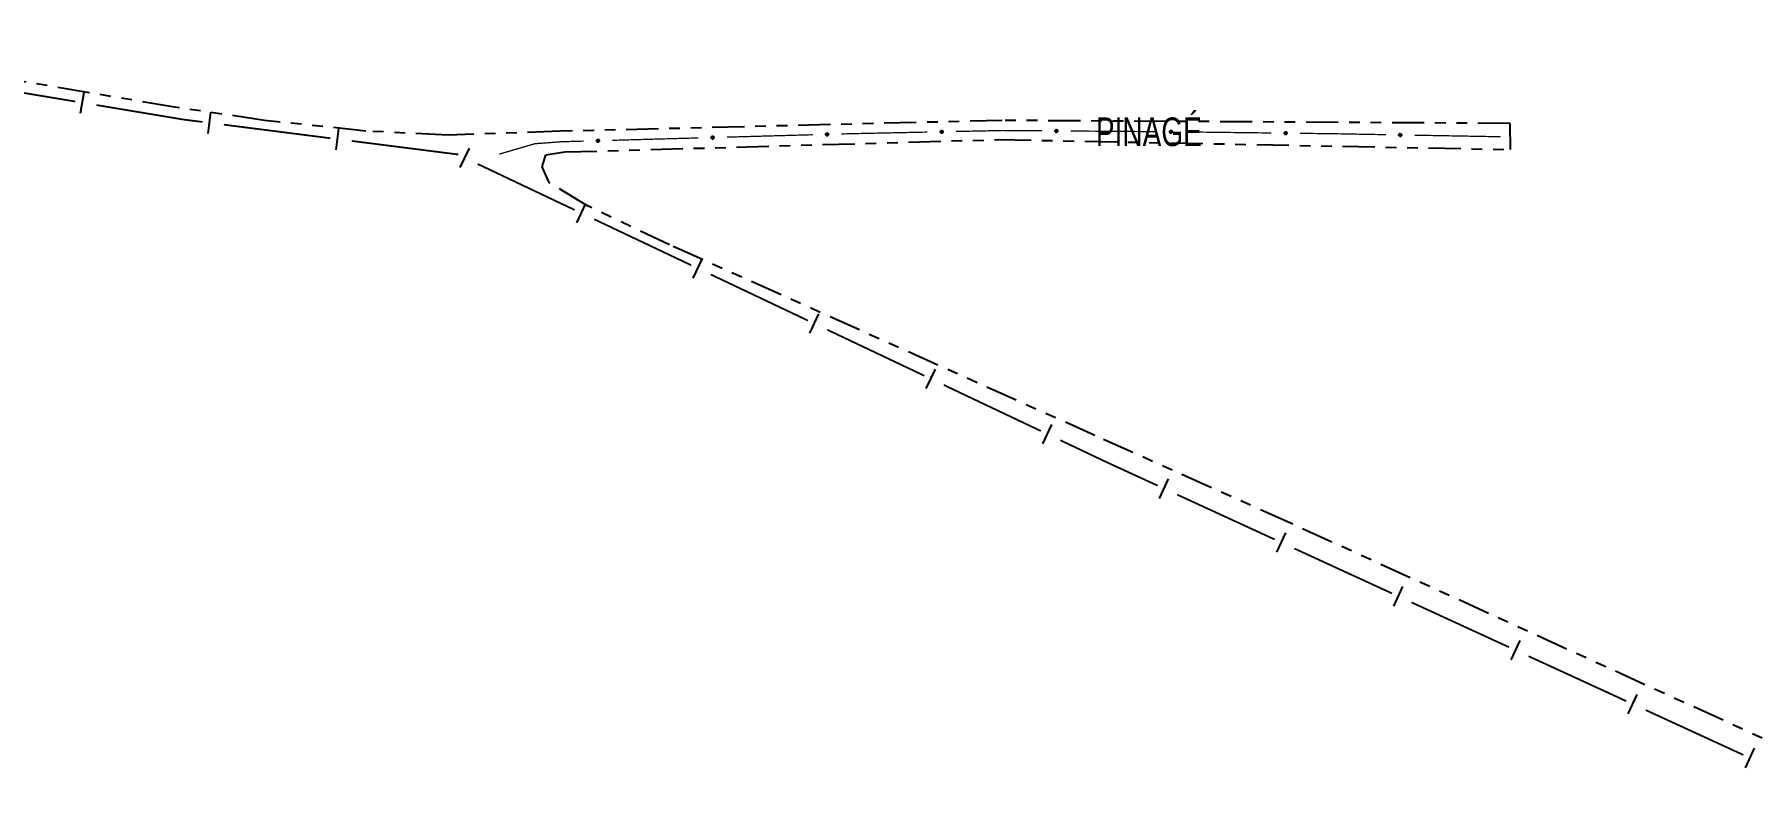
# Model space of a CAD drawing. Extents: x 204614 to 205597, y 4873311 to 4874446.
# Drawn here: x 205119 to 205359.1, y 4873378.7 to 4873484.5 of the extents above; entities that cross this region are included whole.
import ezdxf

# ---------------------------------------------------------------- set-up
doc = ezdxf.new("R2010")
doc.units = 0
doc.header["$LTSCALE"] = 1.5
doc.header["$MEASUREMENT"] = 0
doc.linetypes.add('TRACO_25', pattern=[8, 3, -1, 1, -1, 1, -1])
for name, color, linetype in [('LM-LIM-SETORES-BAIRROS', 250, 'CONTINUOUS'), ('SV-EIXO-RUA-N-PAV', 6, 'CONTINUOUS'), ('SV-RUA-NAO-PAV', 7, 'CONTINUOUS'), ('SV-TXT-RUA-N-PAV', 7, 'CONTINUOUS')]:
    doc.layers.add(name, color=color, linetype=linetype)
doc.styles.add('ARIAL', font='ARIAL.SHX')

msp = doc.modelspace()

# ---------------------------------------------------------------- linework, layer by layer
at = {"layer": 'LM-LIM-SETORES-BAIRROS', "const_width": 0.25}
for points in [[(205109.879471, 4873477.572039), (205124.675097, 4873475.104358)], [(205127.634222, 4873474.610821), (205139.470723, 4873472.636676)], [(205139.470723, 4873472.636676), (205139.834742, 4873472.575964)], [(205139.834742, 4873472.575964), (205142.444641, 4873472.243795)], [(205145.420635, 4873471.865032), (205160.300604, 4873469.971217)], [(205163.276597, 4873469.592454), (205177.164568, 4873467.824894)], [(205177.164568, 4873467.824894), (205178.024629, 4873467.715432)], [(205178.024629, 4873467.715432), (205178.14479, 4873467.658417)], [(205180.855158, 4873466.372375), (205194.406999, 4873459.942164)], [(205197.117367, 4873458.656122), (205210.669208, 4873452.225912)], [(205213.379577, 4873450.93987), (205226.931418, 4873444.50966)], [(205229.641786, 4873443.223618), (205243.193627, 4873436.793407)], [(205245.903995, 4873435.507365), (205259.455836, 4873429.077155)], [(205262.166204, 4873427.791113), (205268.490397, 4873424.790348)], [(205268.490397, 4873424.790348), (205268.754542, 4873424.665014)], [(205268.754542, 4873424.665014), (205275.756449, 4873421.443084)], [(205278.481764, 4873420.189029), (205292.108343, 4873413.918754)], [(205294.833659, 4873412.664699), (205308.460238, 4873406.394423)], [(205311.185553, 4873405.140368), (205324.812132, 4873398.870093)], [(205327.537448, 4873397.616038), (205341.164027, 4873391.345762)], [(205343.889342, 4873390.091707), (205357.515921, 4873383.821432)]]:
    msp.add_lwpolyline(points, dxfattribs=at)
at = {"layer": 'LM-LIM-SETORES-BAIRROS'}
for points in [[(205125.414704, 4873473.460283), (205125.90824, 4873476.419408)], [(205143.247258, 4873470.629544), (205143.626021, 4873473.605537)], [(205161.10322, 4873468.356966), (205161.481983, 4873471.33296)], [(205178.405225, 4873465.874552), (205179.691267, 4873468.58492)], [(205194.667434, 4873458.1583), (205195.953476, 4873460.868668)], [(205210.929643, 4873450.442047), (205212.215685, 4873453.152416)], [(205227.191853, 4873442.725795), (205228.477895, 4873445.436163)], [(205243.454062, 4873435.009542), (205244.740104, 4873437.719911)], [(205259.716271, 4873427.29329), (205261.002313, 4873430.003658)], [(205276.03786, 4873419.662408), (205277.291915, 4873422.387724)], [(205292.389754, 4873412.138077), (205293.643809, 4873414.863393)], [(205308.741649, 4873404.613747), (205309.995704, 4873407.339063)], [(205325.093543, 4873397.089417), (205326.347598, 4873399.814732)], [(205341.445438, 4873389.565086), (205342.699493, 4873392.290402)], [(205357.797332, 4873382.040756), (205359.051387, 4873384.766072)]]:
    msp.add_lwpolyline(points, dxfattribs=at)
at = {"layer": 'SV-EIXO-RUA-N-PAV', "const_width": 0.18}
for points in [[(205232.801026, 4873470.603666), (205243.624945, 4873470.831241)], [(205247.624061, 4873470.915323), (205253.622735, 4873471.041446)], [(205253.622735, 4873471.041446), (205254.070747, 4873471.050861)], [(205254.070747, 4873471.050861), (205259.622489, 4873471.010383)], [(205263.622382, 4873470.98122), (205275.622063, 4873470.893731)], [(205279.621839, 4873470.852346), (205291.620961, 4873470.70725)], [(205183.861102, 4873467.752797), (205188.660497, 4873469.154868)], [(205188.660497, 4873469.154868), (205188.836148, 4873469.206181)], [(205188.836148, 4873469.206181), (205191.645571, 4873469.412757)], [(205191.645571, 4873469.412757), (205192.637307, 4873469.485678)], [(205192.637307, 4873469.485678), (205195.64173, 4873469.569309)], [(205199.640181, 4873469.680609), (205211.635535, 4873470.01451)], [(205215.633986, 4873470.12581), (205227.62934, 4873470.459711)], [(205231.627791, 4873470.571012), (205232.627404, 4873470.598837)], [(205232.627404, 4873470.598837), (205232.801026, 4873470.603666)], [(205295.620669, 4873470.658884), (205299.620376, 4873470.610519)], [(205299.620376, 4873470.610519), (205300.187751, 4873470.603666)], [(205300.187751, 4873470.603666), (205307.619125, 4873470.469577)], [(205311.618474, 4873470.397415), (205323.616522, 4873470.180927)]]:
    msp.add_lwpolyline(points, dxfattribs=at)
at = {"layer": 'SV-EIXO-RUA-N-PAV'}
for points in [[(205245.47854, 4873470.980318), (205245.511885, 4873471.016097), (205245.54786, 4873471.040028), (205245.58361, 4873471.051352), (205245.61781, 4873471.053122), (205245.653003, 4873471.050991), (205245.68801, 4873471.041015), (205245.724412, 4873471.021335), (205245.760538, 4873470.988138), (205245.782631, 4873470.949673), (205245.795608, 4873470.915219), (205245.799507, 4873470.879663), (205245.796864, 4873470.84551), (205245.785299, 4873470.809489), (205245.764996, 4873470.772794), (205245.730735, 4873470.737276), (205245.695305, 4873470.714056), (205245.660438, 4873470.704011), (205245.624668, 4873470.700318), (205245.588765, 4873470.702924), (205245.554458, 4873470.712915), (205245.517548, 4873470.733423), (205245.48294, 4873470.767704), (205245.459378, 4873470.802776), (205245.448846, 4873470.837492), (205245.446003, 4873470.87279), (205245.447711, 4873470.908114), (205245.456274, 4873470.943722), (205245.47854, 4873470.980318)], [(205261.479561, 4873471.106927), (205261.513906, 4873471.141748), (205261.550544, 4873471.164651), (205261.5866, 4873471.174958), (205261.620837, 4873471.175759), (205261.655955, 4873471.172633), (205261.690666, 4873471.161669), (205261.726496, 4873471.140968), (205261.761668, 4873471.10676), (205261.782663, 4873471.067686), (205261.79466, 4873471.032878), (205261.79755, 4873470.997226), (205261.793941, 4873470.963161), (205261.781361, 4873470.927482), (205261.760027, 4873470.891376), (205261.724774, 4873470.856843), (205261.688702, 4873470.834635), (205261.653565, 4873470.825581), (205261.617704, 4873470.822902), (205261.58189, 4873470.826524), (205261.547879, 4873470.837482), (205261.511565, 4873470.859027), (205261.477941, 4873470.894273), (205261.455381, 4873470.929999), (205261.445836, 4873470.964999), (205261.443993, 4873471.000364), (205261.446701, 4873471.035625), (205261.456269, 4873471.070976), (205261.479561, 4873471.106927)], [(205277.479646, 4873470.988339), (205277.514157, 4873471.022994), (205277.550905, 4873471.045721), (205277.58701, 4873471.055855), (205277.62125, 4873471.056491), (205277.656353, 4873471.053197), (205277.691011, 4873471.042067), (205277.726741, 4873471.021193), (205277.761748, 4873470.986817), (205277.782556, 4873470.947643), (205277.794385, 4873470.912777), (205277.797104, 4873470.877112), (205277.793332, 4873470.843065), (205277.78058, 4873470.807447), (205277.759074, 4873470.771444), (205277.723655, 4873470.73708), (205277.687476, 4873470.715046), (205277.652296, 4873470.70616), (205277.616423, 4873470.703654), (205277.580627, 4873470.707447), (205277.546669, 4873470.718568), (205277.510459, 4873470.740288), (205277.477004, 4873470.775695), (205277.454616, 4873470.811528), (205277.445239, 4873470.846574), (205277.443567, 4873470.881947), (205277.446443, 4873470.917195), (205277.456181, 4873470.9525), (205277.479646, 4873470.988339)], [(205197.494268, 4873469.730999), (205197.527369, 4873469.767004), (205197.56318, 4873469.79118), (205197.598852, 4873469.802747), (205197.633039, 4873469.804749), (205197.668246, 4873469.802858), (205197.70332, 4873469.79312), (205197.739855, 4873469.773689), (205197.776206, 4873469.740738), (205197.798561, 4873469.702425), (205197.811772, 4873469.668059), (205197.815912, 4873469.632531), (205197.813502, 4873469.59836), (205197.802182, 4873469.562261), (205197.782129, 4873469.525429), (205197.748111, 4873469.489679), (205197.71284, 4873469.466218), (205197.678043, 4873469.455936), (205197.642298, 4873469.452), (205197.606379, 4873469.454361), (205197.572004, 4873469.464119), (205197.534956, 4873469.484376), (205197.500115, 4873469.518419), (205197.476314, 4873469.553331), (205197.465546, 4873469.587974), (205197.462463, 4873469.623252), (205197.463931, 4873469.658587), (205197.472252, 4873469.694252), (205197.494268, 4873469.730999)], [(205213.488073, 4873470.1762), (205213.521174, 4873470.212205), (205213.556985, 4873470.236381), (205213.592657, 4873470.247948), (205213.626844, 4873470.24995), (205213.662051, 4873470.248059), (205213.697125, 4873470.238321), (205213.73366, 4873470.21889), (205213.770011, 4873470.185939), (205213.792366, 4873470.147626), (205213.805577, 4873470.11326), (205213.809717, 4873470.077732), (205213.807307, 4873470.043562), (205213.795987, 4873470.007463), (205213.775934, 4873469.97063), (205213.741916, 4873469.93488), (205213.706645, 4873469.911419), (205213.671847, 4873469.901137), (205213.636103, 4873469.897201), (205213.600184, 4873469.899563), (205213.565809, 4873469.90932), (205213.528761, 4873469.929577), (205213.49392, 4873469.963621), (205213.470119, 4873469.998532), (205213.459351, 4873470.033176), (205213.456268, 4873470.068453), (205213.457736, 4873470.103788), (205213.466057, 4873470.139453), (205213.488073, 4873470.1762)], [(205229.481878, 4873470.621401), (205229.514979, 4873470.657406), (205229.55079, 4873470.681582), (205229.586462, 4873470.693149), (205229.620649, 4873470.695151), (205229.655855, 4873470.69326), (205229.69093, 4873470.683522), (205229.727465, 4873470.664091), (205229.763816, 4873470.63114), (205229.78617, 4873470.592827), (205229.799382, 4873470.558462), (205229.803522, 4873470.522933), (205229.801112, 4873470.488763), (205229.789792, 4873470.452664), (205229.769739, 4873470.415832), (205229.735721, 4873470.380081), (205229.70045, 4873470.356621), (205229.665652, 4873470.346338), (205229.629908, 4873470.342402), (205229.593988, 4873470.344764), (205229.559614, 4873470.354521), (205229.522566, 4873470.374778), (205229.487725, 4873470.408822), (205229.463924, 4873470.443733), (205229.453156, 4873470.478377), (205229.450073, 4873470.513655), (205229.451541, 4873470.548989), (205229.459862, 4873470.584655), (205229.481878, 4873470.621401)], [(205293.478476, 4873470.794877), (205293.512988, 4873470.829532), (205293.549735, 4873470.852259), (205293.58584, 4873470.862393), (205293.62008, 4873470.863029), (205293.655183, 4873470.859735), (205293.689841, 4873470.848605), (205293.725571, 4873470.827731), (205293.760578, 4873470.793355), (205293.781386, 4873470.754181), (205293.793215, 4873470.719315), (205293.795934, 4873470.68365), (205293.792162, 4873470.649603), (205293.779411, 4873470.613985), (205293.757904, 4873470.577982), (205293.722486, 4873470.543618), (205293.686307, 4873470.521584), (205293.651127, 4873470.512698), (205293.615254, 4873470.510192), (205293.579457, 4873470.513985), (205293.545499, 4873470.525106), (205293.509289, 4873470.546826), (205293.475835, 4873470.582233), (205293.453446, 4873470.618066), (205293.444069, 4873470.653112), (205293.442397, 4873470.688485), (205293.445273, 4873470.723733), (205293.455011, 4873470.759038), (205293.478476, 4873470.794877)], [(205309.477129, 4873470.546151), (205309.511846, 4873470.5806), (205309.548728, 4873470.603108), (205309.584893, 4873470.613027), (205309.619136, 4873470.61346), (205309.654219, 4873470.609956), (205309.68881, 4873470.59862), (205309.724415, 4873470.577534), (205309.759217, 4873470.542951), (205309.779791, 4873470.503653), (205309.791413, 4873470.468718), (205309.79392, 4873470.433037), (205309.789945, 4873470.399013), (205309.776982, 4873470.363471), (205309.755261, 4873470.327597), (205309.719639, 4873470.293444), (205309.68333, 4873470.271626), (205309.648097, 4873470.26295), (205309.61221, 4873470.260657), (205309.576437, 4873470.264663), (205309.542545, 4873470.275986), (205309.506465, 4873470.297921), (205309.473222, 4873470.333526), (205309.451047, 4873470.369492), (205309.441879, 4873470.404593), (205309.440417, 4873470.439976), (205309.443503, 4873470.475206), (205309.453451, 4873470.510452), (205309.477129, 4873470.546151)]]:
    msp.add_lwpolyline(points, close=True, dxfattribs=at)
for points in [[(205245.446003, 4873470.87279), (205245.795608, 4873470.915219)], [(205245.447711, 4873470.908114), (205245.782631, 4873470.949673)], [(205245.450621, 4873470.891627), (205245.784109, 4873470.934124)], [(205245.456274, 4873470.943722), (205245.760538, 4873470.988138)], [(205245.456725, 4873470.925876), (205245.766993, 4873470.96925)], [(205245.468285, 4873470.96024), (205245.738991, 4873471.002782)], [(205245.47854, 4873470.980318), (205245.724412, 4873471.021335)], [(205245.497495, 4873470.999069), (205245.698826, 4873471.030598)], [(205245.511885, 4873471.016097), (205245.68801, 4873471.041015)], [(205245.532334, 4873471.029828), (205245.661677, 4873471.04483)], [(205245.54786, 4873471.040028), (205245.653003, 4873471.050991)], [(205261.443993, 4873471.000364), (205261.79466, 4873471.032878)], [(205261.445836, 4873470.964999), (205261.79755, 4873470.997226)], [(205261.446701, 4873471.035625), (205261.782663, 4873471.067686)], [(205261.447509, 4873470.982231), (205261.794327, 4873471.012452)], [(205261.449142, 4873471.019062), (205261.7837, 4873471.052101)], [(205261.454073, 4873470.946704), (205261.792724, 4873470.979714)], [(205261.455381, 4873470.929999), (205261.793941, 4873470.963161)], [(205261.456213, 4873471.053124), (205261.767585, 4873471.087697)], [(205261.456269, 4873471.070976), (205261.761668, 4873471.10676)], [(205261.468743, 4873471.087147), (205261.740544, 4873471.122008)], [(205261.468824, 4873470.911118), (205261.782914, 4873470.944307)], [(205261.477941, 4873470.894273), (205261.781361, 4873470.927482)], [(205261.479561, 4873471.106927), (205261.726496, 4873471.140968)], [(205261.49904, 4873471.125134), (205261.701183, 4873471.150951)], [(205261.513906, 4873471.141748), (205261.690666, 4873471.161669)], [(205261.534735, 4873471.154894), (205261.664451, 4873471.166229)], [(205261.550544, 4873471.164651), (205261.655955, 4873471.172633)], [(205277.443567, 4873470.881947), (205277.794385, 4873470.912777)], [(205277.446443, 4873470.917195), (205277.782556, 4873470.947643)], [(205277.448805, 4873470.900621), (205277.783518, 4873470.932053)], [(205277.45604, 4873470.934649), (205277.767574, 4873470.967726)], [(205277.456181, 4873470.9525), (205277.761748, 4873470.986817)], [(205277.468732, 4873470.968611), (205277.740698, 4873471.002167)], [(205277.479646, 4873470.988339), (205277.726741, 4873471.021193)], [(205277.499211, 4873471.006452), (205277.701476, 4873471.031298)], [(205277.514157, 4873471.022994), (205277.691011, 4873471.042067)], [(205277.535049, 4873471.03604), (205277.664818, 4873471.046752)], [(205277.550905, 4873471.045721), (205277.656353, 4873471.053197)], [(205197.462463, 4873469.623252), (205197.811772, 4873469.668059)], [(205197.463931, 4873469.658587), (205197.798561, 4873469.702425)], [(205197.465546, 4873469.587974), (205197.815912, 4873469.632531)], [(205197.466614, 4873469.605254), (205197.812157, 4873469.647634)], [(205197.466953, 4873469.64212), (205197.800144, 4873469.686886)], [(205197.472252, 4873469.694252), (205197.776206, 4873469.740738)], [(205197.472823, 4873469.67641), (205197.782789, 4873469.721894)], [(205197.474421, 4873469.56998), (205197.811704, 4873469.61486)], [(205197.476314, 4873469.553331), (205197.813502, 4873469.59836)], [(205197.48415, 4873469.710851), (205197.75456, 4873469.755235)], [(205197.490412, 4873469.534934), (205197.803143, 4873469.57913)], [(205197.494268, 4873469.730999), (205197.739855, 4873469.773689)], [(205197.500115, 4873469.518419), (205197.802182, 4873469.562261)], [(205197.513095, 4873469.749878), (205197.714207, 4873469.782777)], [(205197.521331, 4873469.503033), (205197.789127, 4873469.543249)], [(205197.527369, 4873469.767004), (205197.70332, 4873469.79312)], [(205197.534956, 4873469.484376), (205197.782129, 4873469.525429)], [(205197.547723, 4873469.780873), (205197.676961, 4873469.796756)], [(205197.558918, 4873469.476779), (205197.757378, 4873469.506874)], [(205197.56318, 4873469.79118), (205197.668246, 4873469.802858)], [(205197.572004, 4873469.464119), (205197.748111, 4873469.489679)], [(205197.593512, 4873469.459996), (205197.724076, 4873469.477281)], [(205197.606379, 4873469.454361), (205197.71284, 4873469.466218)], [(205213.456268, 4873470.068453), (205213.805577, 4873470.11326)], [(205213.457736, 4873470.103788), (205213.792366, 4873470.147626)], [(205213.459351, 4873470.033176), (205213.809717, 4873470.077732)], [(205213.460419, 4873470.050455), (205213.805962, 4873470.092835)], [(205213.460758, 4873470.087321), (205213.793949, 4873470.132087)], [(205213.466057, 4873470.139453), (205213.770011, 4873470.185939)], [(205213.466628, 4873470.121611), (205213.776594, 4873470.167095)], [(205213.468226, 4873470.015181), (205213.805509, 4873470.060061)], [(205213.470119, 4873469.998532), (205213.807307, 4873470.043562)], [(205213.477955, 4873470.156053), (205213.748365, 4873470.200436)], [(205213.484217, 4873469.980135), (205213.796948, 4873470.024332)], [(205213.488073, 4873470.1762), (205213.73366, 4873470.21889)], [(205213.49392, 4873469.963621), (205213.795987, 4873470.007463)], [(205213.5069, 4873470.19508), (205213.708012, 4873470.227979)], [(205213.515136, 4873469.948235), (205213.782932, 4873469.98845)], [(205213.521174, 4873470.212205), (205213.697125, 4873470.238321)], [(205213.528761, 4873469.929577), (205213.775934, 4873469.97063)], [(205213.541528, 4873470.226075), (205213.670766, 4873470.241958)], [(205213.552723, 4873469.92198), (205213.751183, 4873469.952075)], [(205213.556985, 4873470.236381), (205213.662051, 4873470.248059)], [(205213.565809, 4873469.90932), (205213.741916, 4873469.93488)], [(205213.587317, 4873469.905197), (205213.71788, 4873469.922482)], [(205213.600184, 4873469.899563), (205213.706645, 4873469.911419)], [(205229.450073, 4873470.513655), (205229.799382, 4873470.558462)], [(205229.451541, 4873470.548989), (205229.78617, 4873470.592827)], [(205229.453156, 4873470.478377), (205229.803522, 4873470.522933)], [(205229.454224, 4873470.495657), (205229.799767, 4873470.538036)], [(205229.454562, 4873470.532523), (205229.787754, 4873470.577289)], [(205229.459862, 4873470.584655), (205229.763816, 4873470.63114)], [(205229.460433, 4873470.566812), (205229.770399, 4873470.612297)], [(205229.462031, 4873470.460383), (205229.799314, 4873470.505263)], [(205229.463924, 4873470.443733), (205229.801112, 4873470.488763)], [(205229.47176, 4873470.601254), (205229.74217, 4873470.645637)], [(205229.478022, 4873470.425337), (205229.790753, 4873470.469533)], [(205229.481878, 4873470.621401), (205229.727465, 4873470.664091)], [(205229.487725, 4873470.408822), (205229.789792, 4873470.452664)], [(205229.500705, 4873470.640281), (205229.701817, 4873470.67318)], [(205229.508941, 4873470.393436), (205229.776737, 4873470.433652)], [(205229.514979, 4873470.657406), (205229.69093, 4873470.683522)], [(205229.522566, 4873470.374778), (205229.769739, 4873470.415832)], [(205229.535333, 4873470.671276), (205229.664571, 4873470.687159)], [(205229.546528, 4873470.367181), (205229.744988, 4873470.397276)], [(205229.55079, 4873470.681582), (205229.655855, 4873470.69326)], [(205229.559614, 4873470.354521), (205229.735721, 4873470.380081)], [(205229.581122, 4873470.350399), (205229.711685, 4873470.367683)], [(205229.593988, 4873470.344764), (205229.70045, 4873470.356621)], [(205245.448846, 4873470.837492), (205245.799507, 4873470.879663)], [(205245.450031, 4873470.854764), (205245.795854, 4873470.894791)], [(205245.457598, 4873470.819438), (205245.795179, 4873470.862021)], [(205245.459378, 4873470.802776), (205245.796864, 4873470.84551)], [(205245.47335, 4873470.784284), (205245.786375, 4873470.826351)], [(205245.48294, 4873470.767704), (205245.785299, 4873470.809489)], [(205245.504051, 4873470.752174), (205245.772114, 4873470.790566)], [(205245.517548, 4873470.733423), (205245.764996, 4873470.772794)], [(205245.541459, 4873470.725664), (205245.740119, 4873470.754407)], [(205245.554458, 4873470.712915), (205245.730735, 4873470.737276)], [(205245.575937, 4873470.708646), (205245.706615, 4873470.725042)], [(205245.588765, 4873470.702924), (205245.695305, 4873470.714056)], [(205261.498604, 4873470.878152), (205261.767646, 4873470.90894)], [(205261.511565, 4873470.859027), (205261.760027, 4873470.891376)], [(205261.535246, 4873470.850594), (205261.73464, 4873470.873702)], [(205261.547879, 4873470.837482), (205261.724774, 4873470.856843)], [(205261.569229, 4873470.832607), (205261.700319, 4873470.845296)], [(205261.58189, 4873470.826524), (205261.688702, 4873470.834635)], [(205277.445239, 4873470.846574), (205277.797104, 4873470.877112)], [(205277.446995, 4873470.863798), (205277.793955, 4873470.892353)], [(205277.453389, 4873470.82824), (205277.792194, 4873470.859623)], [(205277.454616, 4873470.811528), (205277.793332, 4873470.843065)], [(205277.467968, 4873470.792584), (205277.782214, 4873470.824264)], [(205277.477004, 4873470.775695), (205277.78058, 4873470.807447)], [(205277.49759, 4873470.759475), (205277.766777, 4873470.78897)], [(205277.510459, 4873470.740288), (205277.759074, 4873470.771444)], [(205277.534099, 4873470.731741), (205277.733602, 4873470.753891)], [(205277.546669, 4873470.718568), (205277.723655, 4873470.73708)], [(205277.567995, 4873470.713591), (205277.699145, 4873470.725651)], [(205277.580627, 4873470.707447), (205277.687476, 4873470.715046)], [(205293.442397, 4873470.688485), (205293.793215, 4873470.719315)], [(205293.444069, 4873470.653112), (205293.795934, 4873470.68365)], [(205293.445273, 4873470.723733), (205293.781386, 4873470.754181)], [(205293.445826, 4873470.670336), (205293.792785, 4873470.698891)], [(205293.447636, 4873470.707159), (205293.782348, 4873470.738591)], [(205293.452219, 4873470.634778), (205293.791025, 4873470.666162)], [(205293.453446, 4873470.618066), (205293.792162, 4873470.649603)], [(205293.45487, 4873470.741187), (205293.766404, 4873470.774264)], [(205293.455011, 4873470.759038), (205293.760578, 4873470.793355)], [(205293.466799, 4873470.599122), (205293.781045, 4873470.630802)], [(205293.467562, 4873470.775149), (205293.739528, 4873470.808705)], [(205293.475835, 4873470.582233), (205293.779411, 4873470.613985)], [(205293.478476, 4873470.794877), (205293.725571, 4873470.827731)], [(205293.49642, 4873470.566013), (205293.765607, 4873470.595509)], [(205293.498042, 4873470.81299), (205293.700306, 4873470.837836)], [(205293.509289, 4873470.546826), (205293.757904, 4873470.577982)], [(205293.512988, 4873470.829532), (205293.689841, 4873470.848605)], [(205293.532929, 4873470.538279), (205293.732432, 4873470.56043)], [(205293.53388, 4873470.842578), (205293.663648, 4873470.85329)], [(205293.545499, 4873470.525106), (205293.722486, 4873470.543618)], [(205293.549735, 4873470.852259), (205293.655183, 4873470.859735)], [(205293.566825, 4873470.520129), (205293.697975, 4873470.532189)], [(205293.579457, 4873470.513985), (205293.686307, 4873470.521584)], [(205309.440417, 4873470.439976), (205309.791413, 4873470.468718)], [(205309.441879, 4873470.404593), (205309.79392, 4873470.433037)], [(205309.443503, 4873470.475206), (205309.779791, 4873470.503653)], [(205309.443738, 4873470.421806), (205309.790861, 4873470.448297)], [(205309.445767, 4873470.458618), (205309.780661, 4873470.488058)], [(205309.449919, 4873470.386211), (205309.788906, 4873470.415578)], [(205309.451047, 4873470.369492), (205309.789945, 4873470.399013)], [(205309.453204, 4873470.492602), (205309.764929, 4873470.523826)], [(205309.453451, 4873470.510452), (205309.759217, 4873470.542951)], [(205309.464287, 4873470.350469), (205309.778716, 4873470.380279)], [(205309.466098, 4873470.526488), (205309.738258, 4873470.558425)], [(205309.473222, 4873470.333526), (205309.776982, 4873470.363471)], [(205309.477129, 4873470.546151), (205309.724415, 4873470.577534)], [(205309.49371, 4873470.317184), (205309.763068, 4873470.345078)], [(205309.496802, 4873470.564147), (205309.699211, 4873470.58779)], [(205309.506465, 4873470.297921), (205309.755261, 4873470.327597)], [(205309.511846, 4873470.5806), (205309.68881, 4873470.59862)], [(205309.530054, 4873470.289233), (205309.729685, 4873470.310197)], [(205309.532815, 4873470.593521), (205309.662645, 4873470.603462)], [(205309.542545, 4873470.275986), (205309.719639, 4873470.293444)], [(205309.548728, 4873470.603108), (205309.654219, 4873470.609956)], [(205309.563842, 4873470.270882), (205309.695061, 4873470.282162)], [(205309.576437, 4873470.264663), (205309.68333, 4873470.271626)]]:
    msp.add_lwpolyline(points, dxfattribs=at)
at = {"layer": 'SV-RUA-NAO-PAV', "linetype": 'TRACO_25'}
msp.add_polyline3d([(205376.507538, 4873378.70022, 4.430235), (205294.21, 4873416.24, 5.237482), (205266.98, 4873428.45, 5.811308), (205207.63, 4873455.08, 6.171165), (205196.1, 4873460.56, 6.161439), (205190.84, 4873463.79, 6.103084), (205189.87, 4873465.98, 6.083632), (205190.34, 4873467.67, 6.005826), (205193, 4873468.05, 5.976648), (205253.59, 4873469.78, 5.66542), (205324.99, 4873468.39, 4.965158), (205324.97, 4873472.04, 5.033239), (205254.07, 4873472.46, 5.568161), (205192.32, 4873470.94, 5.976648), (205176.71, 4873470.39, 6.083632), (205165.22, 4873470.98, 6.268424), (205151.08, 4873472.47, 6.365682), (205138.51, 4873474.32, 6.22952), (205078.48, 4873484.48, 6.569925)], dxfattribs=at)

# ---------------------------------------------------------------- texts
at = {"layer": 'SV-TXT-RUA-N-PAV', "style": 'ARIAL', "width": 0.7}
msp.add_text('PINAGÉ', height=4, dxfattribs=at).set_placement((205267.142367, 4873468.871557))

doc.saveas('drawing.dxf')
